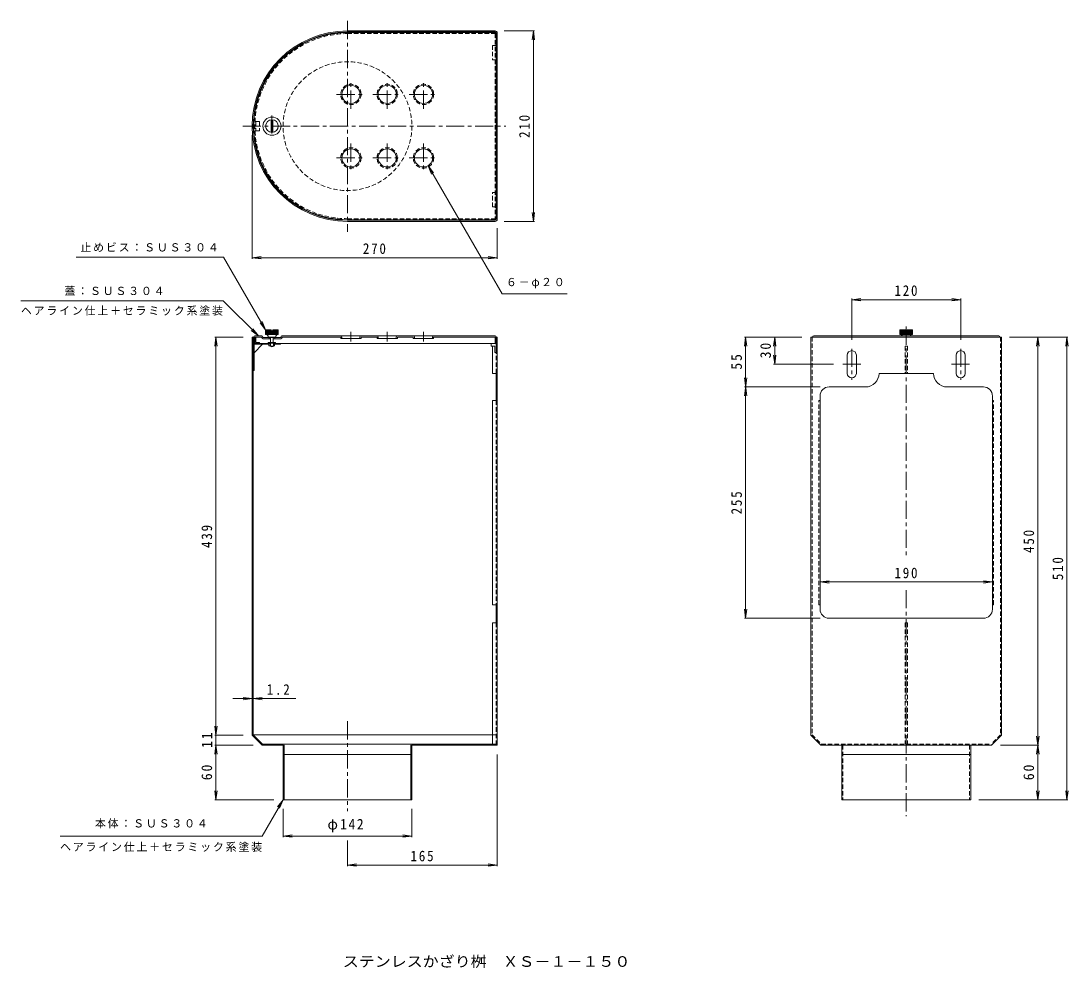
# Model space of a CAD drawing. Units: millimetres, scale not verified. Extents: x -635 to 519, y -542 to 502.
import ezdxf
from ezdxf.enums import TextEntityAlignment as Align

# ---------------------------------------------------------------- set-up
doc = ezdxf.new("R2010")
doc.units = ezdxf.units.MM
doc.header["$LTSCALE"] = 4
doc.linetypes.add('CHAIN1', pattern=[8, 5, -1, 1, -1])
doc.linetypes.add('DASHED1', pattern=[1.8, 1.2, -0.6])
for name, color, linetype, lineweight in [('0-1', 2, 'Continuous', 9), ('0-2', 3, 'Continuous', 9), ('0-3', 4, 'Continuous', 9), ('0-4', 7, 'Continuous', 9), ('0-E', 7, 'Continuous', 9)]:
    doc.layers.add(name, color=color, linetype=linetype, lineweight=lineweight)
doc.layers.add('F-5', color=2, linetype='Continuous')
doc.styles.add('ＭＳ ゴシック', font='')
doc.styles.get('ＭＳ ゴシック').set_extended_font_data('MS Gothic')

msp = doc.modelspace()

# ---------------------------------------------------------------- linework, layer by layer
at = {"layer": '0-1'}
for p, q in [((-275.375, 489.551), (-112.775, 489.551)), ((-112.775, 488.351), (-112.775, 489.551)), ((-112.775, 488.351), (-111.575, 488.351)), ((-111.575, 488.351), (-111.575, 284.351)), ((-275.375, 283.151), (-112.775, 283.151)), ((-112.775, 284.351), (-112.775, 283.151)), ((-112.775, 284.351), (-111.575, 284.351)), ((-378.575, 153.869), (-378.575, 146.869)), ((-369.775, 155.069), (-377.375, 155.069)), ((-377.375, 146.869), (-377.375, 153.869)), ((-369.775, 153.869), (-377.375, 153.869)), ((-369.775, 153.269), (-369.775, 153.869)), ((-368.574, 153.869), (-368.574, 153.269)), ((-368.574, 153.269), (-361.575, 153.269)), ((-368.574, 152.069), (-360.075, 152.069)), ((-361.575, 153.269), (-361.575, 152.069)), ((-348.574, 152.069), (-357.074, 152.069)), ((-355.574, 153.269), (-355.574, 152.069)), ((-112.775, 155.069), (-347.575, 155.069)), ((-347.374, 153.269), (-347.374, 153.869)), ((-347.374, 153.869), (-282.774, 153.869)), ((-281.574, 153.869), (-281.574, 152.269)), ((-261.574, 153.869), (-261.574, 152.269)), ((-260.374, 153.869), (-260.374, 152.269)), ((-260.374, 153.869), (-242.774, 153.869)), ((-241.574, 153.869), (-241.574, 152.269)), ((-221.574, 153.869), (-221.574, 152.269)), ((-220.374, 153.869), (-220.374, 152.269)), ((-220.374, 153.869), (-202.774, 153.869)), ((-201.575, 153.869), (-201.575, 152.269)), ((-181.575, 153.869), (-181.575, 152.269)), ((-180.374, 153.869), (-180.374, 152.269)), ((-112.775, 153.869), (-180.374, 153.869)), ((-112.775, 153.869), (-112.775, 146.869)), ((-111.575, 153.869), (-111.575, 146.869)), ((238.413, 155.069), (442.413, 155.069)), ((-378.575, 146.869), (-360.574, 146.869)), ((-356.575, 146.869), (-112.775, 146.869))]:
    msp.add_line(p, q, dxfattribs=at)
at = {"layer": '0-1', "linetype": 'DASHED1'}
for p, q in [((-275.375, 488.351), (-112.775, 488.351)), ((-112.775, 488.351), (-112.775, 284.351)), ((-275.375, 284.351), (-112.775, 284.351))]:
    msp.add_line(p, q, dxfattribs=at)
at = {"layer": '0-1', "linetype": 'CHAIN1'}
for p, q in [((-271.575, 405.611), (-271.575, 437.092)), ((-231.574, 405.611), (-231.574, 437.092)), ((-191.574, 405.611), (-191.574, 437.092)), ((-287.315, 421.351), (-255.834, 421.351)), ((-247.315, 421.351), (-215.834, 421.351)), ((-207.315, 421.351), (-175.834, 421.351)), ((-271.575, 367.092), (-271.575, 335.611)), ((-231.574, 367.092), (-231.574, 335.611)), ((-191.574, 367.092), (-191.574, 335.611)), ((-287.315, 351.351), (-255.834, 351.351)), ((-247.315, 351.351), (-215.834, 351.351)), ((-207.315, 351.351), (-175.834, 351.351)), ((-271.575, 159.714), (-271.575, 148.782)), ((-231.574, 159.714), (-231.574, 148.782)), ((-191.574, 159.714), (-191.574, 148.782))]:
    msp.add_line(p, q, dxfattribs=at)
at = {"layer": '0-1'}
for points in [[(-348.574, 154.069), (-348.574, 153.269), (-355.574, 153.269)], [(-282.774, 153.869), (-282.774, 152.269), (-260.374, 152.269)], [(-242.774, 153.869), (-242.774, 152.269), (-220.374, 152.269)], [(-202.774, 153.869), (-202.774, 152.269), (-180.374, 152.269)]]:
    msp.add_lwpolyline(points, dxfattribs=at)
at = {"layer": '0-1', "linetype": 'DASHED1'}
for centre in [(-271.575, 421.351), (-231.574, 421.351), (-191.574, 421.351), (-271.575, 351.351), (-231.574, 351.351), (-191.574, 351.351)]:
    msp.add_circle(centre, 11.2, dxfattribs=at)
at = {"layer": '0-1'}
for centre in [(-271.575, 421.351), (-231.574, 421.351), (-191.574, 421.351), (-271.575, 351.351), (-231.574, 351.351), (-191.574, 351.351)]:
    msp.add_circle(centre, 10, dxfattribs=at)
for centre, radius, start, end in [((-275.375, 386.351), 103.2, 90, 270), ((-377.375, 153.869), 1.2, 90, 180), ((-369.775, 153.869), 1.2, 0, 90), ((-368.574, 153.269), 1.2, 180, 270), ((-347.575, 154.069), 1, 90, 180), ((-348.574, 153.269), 1.2, 270, 0), ((-282.774, 153.869), 1.2, 0, 90), ((-260.374, 153.869), 1.2, 90, 180), ((-242.774, 153.869), 1.2, 0, 90), ((-220.374, 153.869), 1.2, 90, 180), ((-202.774, 153.869), 1.2, 0, 90), ((-180.374, 153.869), 1.2, 90, 180), ((-112.775, 153.869), 1.2, 0, 90), ((238.413, 153.869), 1.2, 90, 180), ((442.413, 153.869), 1.2, 0, 90)]:
    msp.add_arc(centre, radius, start, end, dxfattribs=at)
at = {"layer": '0-1', "linetype": 'DASHED1'}
msp.add_arc((-275.375, 386.351), 102, 90, 270, dxfattribs=at)
at = {"layer": '0-2', "linetype": 'CHAIN1'}
for p, q in [((-275.375, 502.322), (-275.375, 269.725)), ((-390.642, 386.351), (-100.99, 386.351)), ((340.413, 165.359), (340.413, -87.428)), ((280.413, 140.94), (280.413, 106.798)), ((400.413, 140.94), (400.413, 106.798)), ((290.539, 123.869), (270.287, 123.869)), ((390.287, 123.869), (410.539, 123.869)), ((340.413, -125.078), (340.413, -374.42)), ((-275.375, -269.65), (-275.375, -368.679))]:
    msp.add_line(p, q, dxfattribs=at)
at = {"layer": '0-2'}
for p, q in [((-275.375, 491.351), (-112.775, 491.351)), ((-112.775, 490.151), (-275.375, 490.151)), ((-111.575, 283.751), (-111.575, 488.951)), ((-110.375, 283.751), (-110.375, 488.951)), ((-111.575, 386.351), (-110.375, 386.351)), ((-112.775, 282.551), (-275.375, 282.551)), ((-112.775, 281.351), (-275.375, 281.351)), ((-380.374, 153.869), (-379.175, 153.869)), ((-380.374, -285.131), (-380.374, 153.869)), ((-379.175, -284.634), (-379.175, 153.869)), ((-111.575, 153.869), (-111.575, 136.869)), ((-110.375, 153.869), (-111.575, 153.869)), ((-110.375, 153.869), (-110.375, -296.131)), ((235.413, 153.869), (445.413, 153.869)), ((-117.075, 146.869), (-111.575, 146.869)), ((-115.375, 143.869), (-115.375, 113.869)), ((275.413, 133.869), (275.413, 113.869)), ((285.413, 133.869), (285.413, 113.869)), ((395.413, 133.869), (395.413, 113.869)), ((405.413, 133.869), (405.413, 113.869)), ((-379.175, 116.869), (-378.175, 116.869)), ((-110.375, 113.869), (-115.375, 113.869)), ((-111.575, 113.869), (-111.575, 83.869)), ((370.413, 113.869), (310.413, 113.869)), ((295.413, 98.869), (255.413, 98.869)), ((385.413, 98.869), (425.413, 98.869)), ((-115.375, 83.869), (-115.375, -141.131)), ((-110.375, 83.869), (-115.375, 83.869)), ((245.413, -146.131), (245.413, 88.869)), ((435.413, -146.131), (435.413, 88.869)), ((-110.375, -141.131), (-115.375, -141.131)), ((-111.575, -141.131), (-111.575, -161.131)), ((-115.375, -161.131), (-115.375, -294.931)), ((-110.375, -161.131), (-115.375, -161.131)), ((425.413, -156.131), (255.413, -156.131)), ((-380.374, -285.131), (-369.38, -296.131)), ((-379.175, -284.634), (-368.883, -294.931)), ((-379.175, -284.634), (-115.375, -284.634)), ((-368.883, -294.931), (-110.375, -294.931)), ((-345.174, -296.131), (-345.174, -356.131)), ((-205.574, -296.131), (-205.574, -356.131)), ((-204.375, -296.131), (-204.375, -356.131)), ((-204.375, -296.131), (-110.375, -296.131)), ((246.413, -296.131), (434.413, -296.131)), ((269.413, -296.131), (269.413, -356.131)), ((411.413, -296.131), (411.413, -356.131)), ((-346.374, -306.131), (-204.375, -306.131)), ((269.413, -306.131), (411.413, -306.131)), ((-346.374, -356.131), (-204.375, -356.131)), ((269.413, -356.131), (411.413, -356.131))]:
    msp.add_line(p, q, dxfattribs=at)
at = {"layer": '0-2', "linetype": 'DASHED1'}
for p, q in [((444.213, 153.869), (444.213, -284.634)), ((-111.575, 113.869), (-111.575, 146.869)), ((339.213, 143.869), (339.213, 113.869)), ((-111.575, 83.869), (-111.575, -141.131)), ((244.213, -141.131), (244.213, 83.869)), ((245.413, 83.869), (244.213, 83.869)), ((435.413, 83.869), (436.613, 83.869)), ((436.613, -141.131), (436.613, 83.869)), ((245.413, -141.131), (244.213, -141.131)), ((435.413, -141.131), (436.613, -141.131)), ((-111.575, -161.131), (-111.575, -294.931)), ((339.213, -161.131), (339.213, -294.931)), ((-115.375, -284.634), (-111.575, -284.634)), ((444.213, -284.634), (433.916, -294.931)), ((270.613, -296.131), (270.613, -356.131)), ((410.213, -296.131), (410.213, -356.131))]:
    msp.add_line(p, q, dxfattribs=at)
at = {"layer": '0-2'}
for points in [[(235.413, 153.869), (235.413, -285.131), (246.413, -296.131)], [(445.413, 153.869), (445.413, -285.131), (434.413, -296.131)], [(-369.38, -296.131), (-346.374, -296.131), (-346.374, -356.131)]]:
    msp.add_lwpolyline(points, dxfattribs=at)
at = {"layer": '0-2', "linetype": 'DASHED1'}
for points in [[(236.613, 153.869), (236.613, -284.634), (246.91, -294.931), (433.916, -294.931)], [(339.213, 143.869), (341.613, 143.869), (341.613, 113.869)], [(339.213, -161.131), (341.613, -161.131), (341.613, -294.931)]]:
    msp.add_lwpolyline(points, dxfattribs=at)
msp.add_circle((-275.375, 386.351), 71, dxfattribs=at)
at = {"layer": '0-2'}
for centre, radius, start, end in [((-275.375, 386.351), 105, 90, 270), ((-275.375, 386.351), 103.8, 90, 270), ((-112.775, 488.951), 2.4, 0, 90), ((-112.775, 488.951), 1.2, 0, 90), ((-112.775, 283.751), 1.2, 270, 0), ((-112.775, 283.751), 2.4, 270, 0), ((280.413, 133.869), 5, 0, 180), ((400.413, 133.869), 5, 0, 180), ((280.413, 113.869), 5, 180, 0), ((295.413, 113.869), 15, 270, 0), ((385.413, 113.869), 15, 180, 270), ((400.413, 113.869), 5, 180, 0), ((255.413, 88.869), 10, 90, 180), ((425.413, 88.869), 10, 0, 90), ((255.413, -146.131), 10, 180, 270), ((425.413, -146.131), 10, 270, 0), ((-346.374, -296.131), 1.2, 0, 90), ((-204.375, -296.131), 1.2, 90, 180)]:
    msp.add_arc(centre, radius, start, end, dxfattribs=at)
at = {"layer": '0-3', "linetype": 'DASHED1'}
for p, q in [((-111.575, 475.351), (-115.574, 475.351)), ((-377.252, 391.351), (-372.375, 391.351)), ((-377.252, 381.351), (-372.375, 381.351)), ((-372.375, 391.351), (-372.375, 381.351)), ((-111.575, 297.351), (-115.574, 297.351))]:
    msp.add_line(p, q, dxfattribs=at)
at = {"layer": '0-3'}
for p, q in [((-359.575, 379.423), (-359.575, 393.28)), ((-357.575, 379.423), (-357.575, 393.28)), ((-365.574, 156.769), (-365.574, 161.769)), ((-365.574, 161.769), (-359.575, 161.769)), ((-359.575, 156.769), (-359.575, 161.769)), ((-357.574, 161.769), (-357.574, 156.769)), ((-357.574, 161.769), (-351.574, 161.769)), ((-351.574, 161.769), (-351.574, 156.769)), ((333.413, 156.769), (333.413, 161.769)), ((333.413, 161.769), (339.413, 161.769)), ((339.413, 156.769), (339.413, 161.769)), ((341.413, 161.769), (341.413, 156.769)), ((341.413, 161.769), (347.413, 161.769)), ((347.413, 161.769), (347.413, 156.769)), ((-376.374, 147.869), (-376.374, 153.869)), ((-365.574, 160.769), (-351.574, 160.769)), ((-365.574, 156.769), (-351.574, 156.769)), ((-364.574, 160.769), (-364.574, 156.769)), ((-363.574, 160.769), (-363.574, 156.769)), ((-362.574, 160.769), (-362.574, 156.769)), ((-362.574, 153.769), (-354.575, 153.769)), ((-362.574, 153.769), (-362.574, 153.269)), ((-361.575, 153.269), (-355.574, 153.269)), ((-361.574, 160.769), (-361.574, 156.769)), ((-360.574, 160.769), (-360.574, 156.769)), ((-360.075, 153.269), (-360.075, 147.769)), ((-358.574, 160.769), (-358.574, 156.769)), ((-357.074, 153.269), (-357.074, 147.769)), ((-356.575, 160.769), (-356.575, 156.769)), ((-355.574, 160.769), (-355.574, 156.769)), ((-354.575, 160.769), (-354.575, 156.769)), ((-354.575, 153.769), (-354.575, 153.269)), ((-353.574, 160.769), (-353.574, 156.769)), ((-352.575, 160.769), (-352.575, 156.769)), ((333.413, 160.769), (347.413, 160.769)), ((333.413, 156.769), (347.413, 156.769)), ((334.413, 160.769), (334.413, 156.769)), ((335.413, 160.769), (335.413, 156.769)), ((336.413, 160.769), (336.413, 156.769)), ((337.413, 160.769), (337.413, 156.769)), ((338.413, 160.769), (338.413, 156.769)), ((340.413, 160.769), (340.413, 156.769)), ((342.413, 160.769), (342.413, 156.769)), ((343.413, 160.769), (343.413, 156.769)), ((344.413, 160.769), (344.413, 156.769)), ((345.413, 160.769), (345.413, 156.769)), ((346.413, 160.769), (346.413, 156.769)), ((-379.175, 145.869), (-379.175, 116.869)), ((-378.175, 146.869), (-360.574, 146.869)), ((-378.175, 116.869), (-378.175, 145.869)), ((-378.175, 136.555), (-368.861, 145.869)), ((-378.175, 145.869), (-361.875, 145.869)), ((-376.374, 147.869), (-372.375, 147.869)), ((-372.375, 146.869), (-372.375, 147.869)), ((-362.574, 147.769), (-362.574, 147.269)), ((-362.574, 147.769), (-354.575, 147.769)), ((-362.574, 147.269), (-354.575, 147.269)), ((-361.875, 144.369), (-361.875, 145.869)), ((-361.875, 144.369), (-360.574, 144.369)), ((-360.574, 147.269), (-360.574, 143.769)), ((-360.574, 143.769), (-356.575, 143.769)), ((-360.304, 147.269), (-360.304, 143.769)), ((-356.845, 147.269), (-356.845, 143.769)), ((-356.575, 147.269), (-356.575, 143.769)), ((-356.575, 146.869), (-349.175, 146.869)), ((-356.575, 144.369), (-355.875, 144.369)), ((-355.875, 145.869), (-355.875, 144.369)), ((-355.875, 145.869), (-349.175, 145.869)), ((-354.575, 147.769), (-354.575, 147.269)), ((-349.175, 145.869), (-349.175, 146.869)), ((-117.075, 146.869), (-117.075, 143.869)), ((-117.075, 143.869), (-113.075, 143.869)), ((-113.075, 143.869), (-113.075, 136.869)), ((-112.775, 146.869), (-111.575, 146.869)), ((-113.075, 136.869), (-111.575, 136.869))]:
    msp.add_line(p, q, dxfattribs=at)
at = {"layer": '0-3', "linetype": 'CHAIN1'}
msp.add_line((-358.574, 398.119), (-358.574, 374.094), dxfattribs=at)
at = {"layer": '0-3', "linetype": 'DASHED1'}
for points in [[(-115.574, 475.351), (-115.574, 459.351), (-111.575, 459.351)], [(-115.574, 297.351), (-115.574, 313.351), (-111.575, 313.351)]]:
    msp.add_lwpolyline(points, dxfattribs=at)
at = {"layer": '0-3'}
msp.add_lwpolyline([(-360.574, 143.769), (-358.574, 143.269), (-356.575, 143.769)], dxfattribs=at)
for radius in [10, 7]:
    msp.add_circle((-358.574, 386.351), radius, dxfattribs=at)
at = {"layer": '0-3', "linetype": 'DASHED1'}
msp.add_arc((-275.375, 386.351), 101, 177.1624, 182.8376, dxfattribs=at)
at = {"layer": '0-3'}
for centre, radius, start, end in [((-365.574, 153.769), 3, 0, 90), ((-351.574, 153.769), 3, 90, 180), ((333.413, 153.769), 3, 25.67998, 90), ((347.413, 153.769), 3, 90, 154.32002), ((-378.175, 145.869), 1, 90, 180), ((-376.374, 147.869), 1, 180, 270)]:
    msp.add_arc(centre, radius, start, end, dxfattribs=at)
at = {"layer": '0-4'}
for p, q in [((-102.775, 491.351), (-69.175, 491.351)), ((-70.375, 491.351), (-71.68, 481.437)), ((-70.375, 281.351), (-70.375, 491.351)), ((-70.375, 491.351), (-69.069, 481.437)), ((-380.375, 376.351), (-380.375, 240.152)), ((-186.574, 342.691), (-180.487, 334.758)), ((-186.574, 342.691), (-182.748, 333.452)), ((-70.375, 281.351), (-71.68, 291.266)), ((-70.375, 281.351), (-69.069, 291.266)), ((-102.775, 281.351), (-69.175, 281.351)), ((-110.374, 273.751), (-110.374, 240.152)), ((-380.375, 241.351), (-370.46, 242.657)), ((-110.374, 241.351), (-120.289, 242.657)), ((-380.375, 241.351), (-110.374, 241.351)), ((-380.375, 241.351), (-370.46, 240.046)), ((-110.374, 241.351), (-120.289, 240.046)), ((280.413, 195.069), (290.328, 196.374)), ((280.413, 150.94), (280.413, 196.269)), ((400.413, 195.069), (390.499, 196.374)), ((400.413, 150.94), (400.413, 196.269)), ((280.413, 195.069), (400.413, 195.069)), ((280.413, 195.069), (290.328, 193.763)), ((400.413, 195.069), (390.499, 193.763)), ((-420.374, 153.869), (-421.68, 143.954)), ((-390.374, 153.869), (-421.574, 153.869)), ((-420.374, -356.131), (-420.374, 153.869)), ((-420.374, 153.869), (-419.069, 143.954)), ((163.413, 153.869), (162.108, 143.954)), ((225.413, 153.869), (162.213, 153.869)), ((163.413, -156.131), (163.413, 153.869)), ((163.413, 153.869), (164.718, 143.954)), ((195.413, 153.869), (194.108, 143.954)), ((195.413, 123.869), (195.413, 153.869)), ((195.413, 153.869), (196.718, 143.954)), ((454.213, 153.869), (518.613, 153.869)), ((485.413, 153.869), (484.108, 143.954)), ((485.413, -356.131), (485.413, 153.869)), ((485.413, 153.869), (486.719, 143.954)), ((517.413, 153.869), (516.108, 143.954)), ((517.413, -356.131), (517.413, 153.869)), ((517.413, 153.869), (518.719, 143.954)), ((195.413, 123.869), (194.108, 133.783)), ((195.413, 123.869), (196.718, 133.783)), ((260.287, 123.869), (194.213, 123.869)), ((164.718, 108.783), (162.108, 88.954)), ((162.108, 108.783), (164.718, 88.954)), ((245.413, 98.869), (162.213, 98.869)), ((245.413, -116.131), (255.328, -114.826)), ((435.413, -116.131), (425.499, -114.826)), ((245.413, -116.131), (435.413, -116.131)), ((245.413, -116.131), (255.328, -117.437)), ((435.413, -116.131), (425.499, -117.437)), ((163.413, -156.131), (162.108, -146.217)), ((163.413, -156.131), (164.718, -146.217)), ((245.413, -156.131), (162.213, -156.131)), ((-332.313, -244.634), (-401.506, -244.634)), ((-380.374, -244.634), (-390.289, -243.329)), ((-380.374, -244.634), (-390.289, -245.94)), ((-379.175, -244.634), (-369.26, -243.329)), ((-379.175, -244.634), (-369.26, -245.94)), ((-420.374, -285.131), (-421.68, -275.217)), ((-420.374, -285.131), (-419.069, -275.217)), ((-390.374, -285.131), (-421.574, -285.131)), ((485.413, -296.131), (484.108, -286.217)), ((485.413, -296.131), (486.719, -286.217)), ((-420.374, -296.131), (-421.68, -306.046)), ((-379.38, -296.131), (-421.574, -296.131)), ((-420.374, -296.131), (-419.069, -306.046)), ((444.413, -296.131), (486.613, -296.131)), ((485.413, -296.131), (484.108, -306.046)), ((485.413, -296.131), (486.719, -306.046)), ((-110.375, -306.131), (-110.375, -429.331)), ((-420.374, -356.131), (-421.68, -346.217)), ((-356.374, -356.131), (-421.574, -356.131)), ((-420.374, -356.131), (-419.069, -346.217)), ((420.213, -356.131), (518.613, -356.131)), ((485.413, -356.131), (484.108, -346.217)), ((485.413, -356.131), (486.719, -346.217)), ((517.413, -356.131), (516.108, -346.217)), ((517.413, -356.131), (518.719, -346.217)), ((-346.374, -366.131), (-346.374, -397.331)), ((-204.375, -366.131), (-204.375, -397.331)), ((-346.374, -396.131), (-336.46, -394.826)), ((-346.374, -396.131), (-204.375, -396.131)), ((-346.374, -396.131), (-336.46, -397.436)), ((-275.375, -401.178), (-275.375, -429.331)), ((-204.375, -396.131), (-214.289, -394.826)), ((-204.375, -396.131), (-214.289, -397.436)), ((-275.375, -428.131), (-265.46, -426.826)), ((-110.375, -428.131), (-120.289, -426.826)), ((-275.375, -428.131), (-110.375, -428.131)), ((-275.375, -428.131), (-265.46, -429.436)), ((-110.375, -428.131), (-120.289, -429.436))]:
    msp.add_line(p, q, dxfattribs=at)
msp.add_lwpolyline([(-186.574, 342.691), (-104.972, 201.351), (-33.39, 201.351)], dxfattribs=at)
at = {"layer": '0-E'}
for p, q in [((-574.292, 241.869), (-411.82, 241.869)), ((-365.574, 161.769), (-411.82, 241.869)), ((-635.175, 193.869), (-412.375, 193.869)), ((-373.575, 155.069), (-412.375, 193.869)), ((-373.575, 155.069), (-379.662, 163.002)), ((-365.574, 161.769), (-371.662, 169.702)), ((-365.574, 161.769), (-369.401, 171.008)), ((-373.575, 155.069), (-381.508, 161.156)), ((-346.374, -356.131), (-369.468, -396.131)), ((-346.374, -356.131), (-352.462, -364.065)), ((-346.374, -356.131), (-350.201, -365.37)), ((-369.468, -396.131), (-592.073, -396.131))]:
    msp.add_line(p, q, dxfattribs=at)

# ---------------------------------------------------------------- texts
at = {"layer": '0-4', "color": 2, "char_height": 11.73, "attachment_point": 7, "rotation": 90, "style": 'ＭＳ ゴシック'}
for s, insert in [('\\T1.27;\\W0.9;210', (-74.375, 373.351)), ('\\T1.27;\\W0.95;30', (191.413, 130.369)), ('\\T1.27;\\W0.95;55', (159.413, 117.869)), ('\\T1.27;\\W0.9;255', (159.413, -41.631)), ('\\T1.27;\\W0.9;439', (-424.374, -78.631)), ('\\T1.27;\\W0.9;450', (481.413, -84.131)), ('\\T1.27;\\W0.9;510', (513.413, -114.131)), ('\\T1.27;\\W0.95;11', (-424.374, -299.131)), ('\\T1.27;\\W0.95;60', (-424.374, -334.631)), ('\\T1.27;\\W0.95;60', (481.413, -334.631))]:
    msp.add_mtext(s, dxfattribs=dict(at, insert=insert))
at = {"layer": '0-4', "color": 2, "char_height": 11.73, "attachment_point": 7, "style": 'ＭＳ ゴシック'}
for s, insert in [('\\T1.27;\\W0.9;270', (-258.375, 245.352)), ('\\T1.27;\\W0.9;120', (327.413, 199.069)), ('\\T1.27;\\W0.9;190', (327.413, -112.131)), ('\\T1.27;\\W0.9;1.2', (-364.342, -240.634)), ('\\T1.21;\\W0.95;φ142', (-297.374, -392.131)), ('\\T1.27;\\W0.9;165', (-205.875, -424.131))]:
    msp.add_mtext(s, dxfattribs=dict(at, insert=insert))
at = {"layer": '0-4', "insert": (-100.697, 207.594), "char_height": 8.798, "attachment_point": 7, "style": 'ＭＳ ゴシック'}
msp.add_mtext('\\T1.17;６－φ２０', dxfattribs=at)
at = {"layer": '0-E', "char_height": 8.798, "attachment_point": 7, "style": 'ＭＳ ゴシック'}
for s, insert in [('\\T1.17;止めビス：ＳＵＳ３０４', (-569.609, 247.703)), ('\\T1.17;蓋：ＳＵＳ３０４', (-587.171, 199.699)), ('\\T1.17;ヘアライン仕上＋セラミック系塗装', (-635.175, 177.454)), ('\\T1.17;本体：ＳＵＳ３０４', (-553.618, -387.672)), ('\\T1.17;ヘアライン仕上＋セラミック系塗装', (-592.073, -413.656))]:
    msp.add_mtext(s, dxfattribs=dict(at, insert=insert))
at = {"layer": 'F-5', "style": 'ＭＳ ゴシック', "width": 1.1}
msp.add_text('ステンレスかざり桝\u3000ＸＳ－１－１５０', height=11.73, dxfattribs=at).set_placement((-280.43, -543.854), align=Align.BOTTOM_LEFT)

doc.saveas('drawing.dxf')
